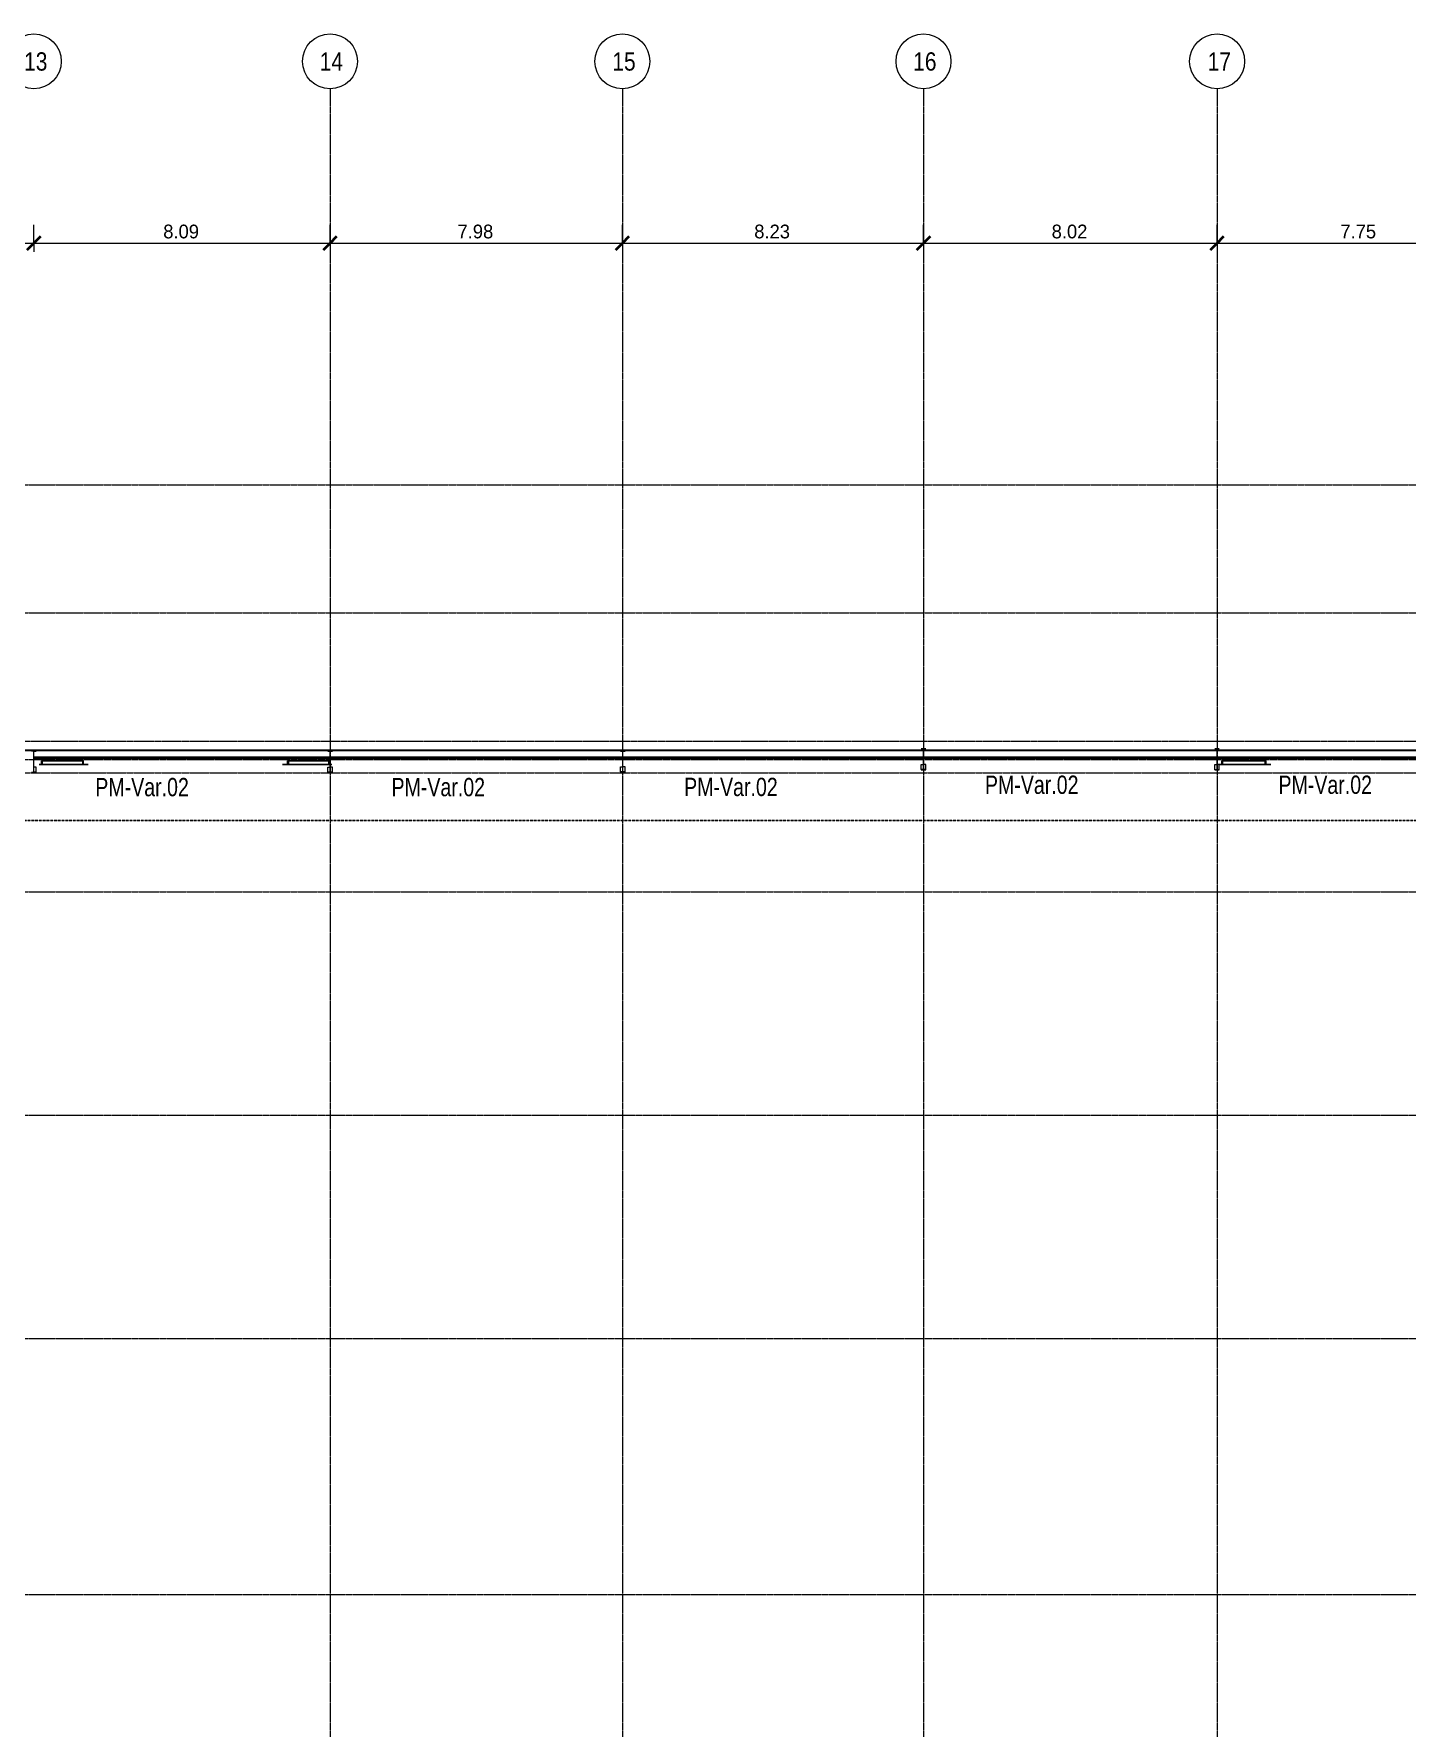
# Model space of a CAD drawing. Header units: centimetres. Extents: x -14155 to 6577, y -1225 to 8033.
# Drawn here: x -7354 to -3603, y 3404 to 8033 of the extents above; entities that cross this region are included whole.
import ezdxf

# ---------------------------------------------------------------- set-up
doc = ezdxf.new("R2010")
doc.units = ezdxf.units.CM
doc.linetypes.add('_Overhead', pattern=[0.47625, 0.3175, -0.15875])
doc.linetypes.add('Grid Line', pattern=[2.2225, 1.27, -0.3175, 0.3175, -0.3175])
for name, color, linetype, lineweight in [('A-ANNO-DIMS', 7, 'Continuous', 9), ('A-ANNO-DIMS-250', 7, 'Continuous', 9), ('A-FLOR', 7, 'Continuous', 9), ('S-BEAM', 7, 'Continuous', 9), ('S-COLS', 7, 'Continuous', 9), ('S-COLS-IDEN', 7, 'Continuous', 9), ('S-GRID', 7, 'Continuous', 9), ('S-GRID-IDEN', 7, 'Continuous', 9)]:
    doc.layers.add(name, color=color, linetype=linetype, lineweight=lineweight)
doc.styles.add('Century Gothic', font='GOTHIC.TTF', dxfattribs={"height": 37.5})
doc.styles.add('Century Gothic_1', font='GOTHIC.TTF', dxfattribs={"width": 0.8, "height": 50})
doc.styles.add('Saira Condensed', font='SairaCondensed-Regular.ttf', dxfattribs={"height": 50})
doc.dimstyles.new('FCA_N_Cotas_E100', dxfattribs={"dimscale": 30.48, "dimtxt": 39.15631, "dimasz": 1.230315, "dimexe": 1.64042, "dimexo": 1.64042, "dimgap": 0.082021, "dimtad": 1, "dimlfac": 0.01, "dimrnd": 0.01, "dimzin": 0, "dimdsep": 46, "dimtxsty": 'Century Gothic', "dimblk1": 'OBLIQUE', "dimblk2": 'OBLIQUE', "dimsah": 1, "dimcen": 0.09, "dimdle": 1.64042, "dimadec": 3, "dimazin": 2, "dimtfac": 1, "dimtdec": 4, "dimtix": 1, "dimtmove": 0, "dimatfit": 3, "dimfxl": 1, "dimtvp": 1, "dimtolj": 1, "dimtzin": 0, "dimarcsym": 2})

# ---------------------------------------------------------------- blocks, each defined once
blk = doc.blocks.new('RVR_Tensor angular doble L - d_25 mm-1744881-N01 - Planta')
at = {"layer": 'S-BEAM', "color": 253, "true_color": 0xaaaaaa}
for p, q in [((-4.7, -4.5), (-4.7, 5)), ((-4.7, 5), (-4.3, 5)), ((107, 5), (-4.7, 5)), ((-4.3, 5), (-4.3, -5)), ((107.7, 5), (-4.3, 5)), ((-3.6, -5), (-3.6, 5)), ((-3.6, 5), (-3.2, 5)), ((-3.6, 5), (107.7, 5)), ((-3.2, 5), (-3.2, -4.5)), ((-3.2, 5), (107.7, 5)), ((107.7, 5), (107, 5)), ((107, 5), (107, -4.5)), ((107.7, -5), (107.7, 5)), ((107.7, 5), (109.8, 5)), ((107.7, 5), (109.1, 5)), ((109.8, 5), (109.1, 5)), ((109.1, 5), (109.1, -5)), ((109.8, -4.5), (109.8, 5)), ((-11.5, -5), (-11.5, -4.5)), ((-11.5, -4.5), (-4.7, -4.5)), ((93.8, -4.5), (-11.5, -4.5)), ((-4.3, -5), (-11.5, -5)), ((93.8, -5), (-11.5, -5)), ((107, -4.5), (-4.7, -4.5)), ((-4.3, -5), (107.7, -5)), ((3.6, -5), (-3.6, -5)), ((109.1, -5), (-3.6, -5)), ((-3.2, -4.5), (3.6, -4.5)), ((-3.2, -4.5), (107.7, -4.5)), ((3.6, -4.5), (3.6, -5)), ((3.6, -4.5), (107.7, -4.5)), ((3.6, -5), (123, -5)), ((107, -4.5), (93.8, -4.5)), ((93.8, -4.5), (93.8, -5)), ((93.8, -5), (107.7, -5)), ((107.7, -4.5), (123, -4.5)), ((107.7, -4.5), (109.8, -4.5)), ((109.1, -5), (123, -5)), ((123, -4.5), (109.8, -4.5)), ((123, -5), (123, -4.5))]:
    blk.add_line(p, q, dxfattribs=at)
blk = doc.blocks.new('RVR_Tensor angular doble L - d_25 mm-V23-N01 - Planta')
at = {"layer": 'S-BEAM', "color": 253, "true_color": 0xaaaaaa}
for p, q in [((-11.5, 5), (-11.5, 4.5)), ((-7, 5), (-11.5, 5)), ((-7, 5), (-11.5, 5)), ((-11.5, 4.5), (-7, 4.5)), ((-7, 4.5), (-11.5, 4.5)), ((-4.3, 5), (-6.3, 5)), ((93.8, 5), (-6.3, 5)), ((-6.3, 4.5), (-4.7, 4.5)), ((93.8, 4.5), (-6.3, 4.5)), ((-4.7, 4.5), (-4.7, -5)), ((107, 4.5), (-4.7, 4.5)), ((-4.3, -5), (-4.3, 5)), ((-4.3, 5), (107.7, 5)), ((3.6, 5), (-3.6, 5)), ((-3.6, 5), (-3.6, -5)), ((109.1, 5), (-3.6, 5)), ((-3.2, 4.5), (3.6, 4.5)), ((-3.2, -5), (-3.2, 4.5)), ((-3.2, 4.5), (107.7, 4.5)), ((3.6, 4.5), (3.6, 5)), ((3.6, 5), (123, 5)), ((3.6, 4.5), (107.7, 4.5)), ((93.8, 4.5), (93.8, 5)), ((93.8, 5), (107.7, 5)), ((107, 4.5), (93.8, 4.5)), ((107, -5), (107, 4.5)), ((107.7, 5), (107.7, -5)), ((107.7, 4.5), (123, 4.5)), ((107.7, 4.5), (109.8, 4.5)), ((109.1, -5), (109.1, 5)), ((109.1, 5), (123, 5)), ((109.8, 4.5), (109.8, -5)), ((123, 4.5), (109.8, 4.5)), ((123, 5), (123, 4.5)), ((-4.7, -5), (-4.3, -5)), ((107, -5), (-4.7, -5)), ((107.7, -5), (-4.3, -5)), ((-3.6, -5), (-3.2, -5)), ((-3.6, -5), (107.7, -5)), ((-3.2, -5), (107.7, -5)), ((107.7, -5), (107, -5)), ((107.7, -5), (109.8, -5)), ((107.7, -5), (109.1, -5)), ((109.8, -5), (109.1, -5))]:
    blk.add_line(p, q, dxfattribs=at)
blk = doc.blocks.new('RVR_Tensor angular doble L - d_25 mm-1744883-N01 - Planta')
at = {"layer": 'S-BEAM', "color": 253, "true_color": 0xaaaaaa}
for p, q in [((-4.6, -4.5), (-4.6, 5)), ((-4.6, 5), (-4.2, 5)), ((112.9, 5), (-4.6, 5)), ((-4.2, 5), (-4.2, -5)), ((113.6, 5), (-4.2, 5)), ((-3.5, -5), (-3.5, 5)), ((-3.5, 5), (-3.2, 5)), ((-3.5, 5), (113.6, 5)), ((-3.2, 5), (-3.2, -4.5)), ((-3.2, 5), (113.6, 5)), ((113.6, 5), (112.9, 5)), ((112.9, 5), (112.9, -4.5)), ((113.6, -5), (113.6, 5)), ((113.6, 5), (115.8, 5)), ((113.6, 5), (115, 5)), ((115.8, 5), (115, 5)), ((115, 5), (115, -5)), ((115.8, -4.5), (115.8, 5)), ((-11.2, -5), (-11.2, -4.5)), ((-11.2, -4.5), (-4.6, -4.5)), ((99.3, -4.5), (-11.2, -4.5)), ((-4.2, -5), (-11.2, -5)), ((99.3, -5), (-11.2, -5)), ((112.9, -4.5), (-4.6, -4.5)), ((-4.2, -5), (113.6, -5)), ((3.5, -5), (-3.5, -5)), ((115, -5), (-3.5, -5)), ((-3.2, -4.5), (3.5, -4.5)), ((-3.2, -4.5), (113.6, -4.5)), ((3.5, -4.5), (3.5, -5)), ((3.5, -4.5), (113.6, -4.5)), ((3.5, -5), (129.3, -5)), ((112.9, -4.5), (99.3, -4.5)), ((99.3, -4.5), (99.3, -5)), ((99.3, -5), (113.6, -5)), ((113.6, -4.5), (129.3, -4.5)), ((113.6, -4.5), (115.8, -4.5)), ((115, -5), (129.3, -5)), ((129.3, -4.5), (115.8, -4.5)), ((129.3, -5), (129.3, -4.5))]:
    blk.add_line(p, q, dxfattribs=at)
blk = doc.blocks.new('Costanera Perfil Z - Parametrizado - h_22cm-1746684-N01 - Planta')
at = {"layer": 'S-BEAM', "color": 253, "true_color": 0xaaaaaa}
for p, q in [((-10.7, 88.6), (-10.7, -686)), ((-10.7, 88.6), (-10.7, -686)), ((-10.4, 88.6), (-10.4, -686)), ((-10.4, 88.6), (-10.4, -686)), ((-8.8, 88.6), (-8.8, -685.9)), ((-8.8, 88.6), (-8.8, -685.9)), ((8.8, 88.6), (8.8, -685.9)), ((8.8, 88.6), (8.8, -685.9)), ((10.4, 88.6), (10.4, -685.9)), ((10.4, 88.6), (10.4, -685.9)), ((10.7, -685.9), (10.7, 88.6)), ((10.7, 88.6), (10.7, -685.9)), ((-10.7, -686.6), (-10.7, -1487.7)), ((-10.7, -686.6), (-10.7, -1487.7)), ((-10.4, -686.6), (-10.4, -1487.7)), ((-10.4, -686.6), (-10.4, -1487.7)), ((-8.8, -686.6), (-8.8, -1487.7)), ((-8.8, -686.6), (-8.8, -1487.7)), ((8.8, -686.6), (8.8, -1487.7)), ((8.8, -686.6), (8.8, -1487.7)), ((10.4, -686.6), (10.4, -1487.7)), ((10.4, -686.6), (10.4, -1487.7)), ((10.7, -1487.7), (10.7, -686.6)), ((10.7, -686.6), (10.7, -1487.7)), ((-10.7, -1488.4), (-10.7, -5557.2)), ((-10.7, -1488.4), (-10.7, -5557.2)), ((-10.4, -1488.4), (-10.4, -5557.2)), ((-10.4, -1488.4), (-10.4, -5557.2)), ((-8.8, -1488.4), (-8.8, -5557.2)), ((-8.8, -1488.4), (-8.8, -5557.2)), ((8.8, -1488.4), (8.8, -2309.2)), ((8.8, -1488.4), (8.8, -2309.2)), ((10.4, -1488.4), (10.4, -2309.2)), ((10.4, -1488.4), (10.4, -2309.2)), ((10.7, -2309.2), (10.7, -1488.4)), ((10.7, -1488.4), (10.7, -2309.2)), ((8.8, -2309.9), (8.8, -3108.6)), ((8.8, -2309.9), (8.8, -3108.6)), ((10.4, -2309.9), (10.4, -3108.6)), ((10.4, -2309.9), (10.4, -3108.6)), ((10.7, -3108.6), (10.7, -2309.9)), ((10.7, -2309.9), (10.7, -3108.6)), ((8.8, -3109.3), (8.8, -3917.7)), ((8.8, -3109.3), (8.8, -3917.7)), ((10.4, -3109.3), (10.4, -3917.7)), ((10.4, -3109.3), (10.4, -3917.7)), ((10.7, -3917.7), (10.7, -3109.3)), ((10.7, -3109.3), (10.7, -3917.7))]:
    blk.add_line(p, q, dxfattribs=at)
blk = doc.blocks.new('Grid - 3mm-1819951-N01 - Planta')
at = {"layer": 'S-GRID-IDEN', "color": 253, "true_color": 0xaaaaaa}
blk.add_circle((0, 0), 0.3, dxfattribs=at)
blk = doc.blocks.new('DIMBLOCK26-N01 - Planta')
at = {"layer": 'A-ANNO-DIMS-250'}
for p, q in [((-8171.6, 7460.9), (-8171.6, 7510.9)), ((-7354, 7460.9), (-7354, 7510.9)), ((-8171.6, 7460.9), (-7354, 7460.9)), ((-8171.6, 7460.9), (-8171.6, 7437.4)), ((-7354, 7460.9), (-7354, 7437.4))]:
    blk.add_line(p, q, dxfattribs=at)
at = {"layer": 'A-ANNO-DIMS-250', "lineweight": 35}
for p, q in [((-8171.6, 7460.9), (-8190.3, 7442.1)), ((-8171.6, 7460.9), (-8152.8, 7479.6)), ((-7354, 7460.9), (-7372.8, 7442.1)), ((-7354, 7460.9), (-7335.3, 7479.6))]:
    blk.add_line(p, q, dxfattribs=at)
at = {"layer": 'A-ANNO-DIMS-250', "color": 0, "insert": (-7813.8, 7511.4), "char_height": 37.5, "width": 122.317, "attachment_point": 1, "line_spacing_factor": 0.984502, "style": 'Century Gothic'}
blk.add_mtext('8.18', dxfattribs=at)
blk = doc.blocks.new('_Oblique')
at = {"color": 0, "linetype": 'ByBlock', "lineweight": -2}
blk.add_line((-0.5, -0.5), (0.5, 0.5), dxfattribs=at)
blk = doc.blocks.new('DIMBLOCK27-N01 - Planta')
at = {"layer": 'A-ANNO-DIMS-250'}
for p, q in [((-7354, 7460.9), (-7354, 7510.9)), ((-6545, 7460.9), (-6545, 7510.9)), ((-7354, 7460.9), (-6545, 7460.9)), ((-7354, 7460.9), (-7354, 7437.4)), ((-6545, 7460.9), (-6545, 7437.4))]:
    blk.add_line(p, q, dxfattribs=at)
at = {"layer": 'A-ANNO-DIMS-250', "lineweight": 35}
for p, q in [((-7354, 7460.9), (-7372.8, 7442.1)), ((-7354, 7460.9), (-7335.3, 7479.6)), ((-6545, 7460.9), (-6563.7, 7442.1)), ((-6545, 7460.9), (-6526.2, 7479.6))]:
    blk.add_line(p, q, dxfattribs=at)
at = {"layer": 'A-ANNO-DIMS-250', "color": 0, "insert": (-7000.5, 7511.4), "char_height": 37.5, "width": 122.317, "attachment_point": 1, "line_spacing_factor": 0.984502, "style": 'Century Gothic'}
blk.add_mtext('8.09', dxfattribs=at)
blk = doc.blocks.new('DIMBLOCK28-N01 - Planta')
at = {"layer": 'A-ANNO-DIMS-250'}
for p, q in [((-6545, 7460.9), (-6545, 7510.9)), ((-5746.5, 7460.9), (-5746.5, 7510.9)), ((-6545, 7460.9), (-5746.5, 7460.9)), ((-6545, 7460.9), (-6545, 7437.4)), ((-5746.5, 7460.9), (-5746.5, 7437.4))]:
    blk.add_line(p, q, dxfattribs=at)
at = {"layer": 'A-ANNO-DIMS-250', "lineweight": 35}
for p, q in [((-6545, 7460.9), (-6563.7, 7442.1)), ((-6545, 7460.9), (-6526.2, 7479.6)), ((-5746.5, 7460.9), (-5765.3, 7442.1)), ((-5746.5, 7460.9), (-5727.8, 7479.6))]:
    blk.add_line(p, q, dxfattribs=at)
at = {"layer": 'A-ANNO-DIMS-250', "color": 0, "insert": (-6196.7, 7511.4), "char_height": 37.5, "width": 122.317, "attachment_point": 1, "line_spacing_factor": 0.984502, "style": 'Century Gothic'}
blk.add_mtext('7.98', dxfattribs=at)
blk = doc.blocks.new('DIMBLOCK29-N01 - Planta')
at = {"layer": 'A-ANNO-DIMS-250'}
for p, q in [((-5746.5, 7460.9), (-5746.5, 7510.9)), ((-4923.9, 7460.9), (-4923.9, 7510.9)), ((-5746.5, 7460.9), (-4923.9, 7460.9)), ((-5746.5, 7460.9), (-5746.5, 7437.4)), ((-4923.9, 7460.9), (-4923.9, 7437.4))]:
    blk.add_line(p, q, dxfattribs=at)
at = {"layer": 'A-ANNO-DIMS-250', "lineweight": 35}
for p, q in [((-5746.5, 7460.9), (-5765.3, 7442.1)), ((-5746.5, 7460.9), (-5727.8, 7479.6)), ((-4923.9, 7460.9), (-4942.6, 7442.1)), ((-4923.9, 7460.9), (-4905.1, 7479.6))]:
    blk.add_line(p, q, dxfattribs=at)
at = {"layer": 'A-ANNO-DIMS-250', "color": 0, "insert": (-5386.2, 7511.4), "char_height": 37.5, "width": 122.317, "attachment_point": 1, "line_spacing_factor": 0.984502, "style": 'Century Gothic'}
blk.add_mtext('8.23', dxfattribs=at)
blk = doc.blocks.new('DIMBLOCK30-N01 - Planta')
at = {"layer": 'A-ANNO-DIMS-250'}
for p, q in [((-4923.9, 7460.9), (-4923.9, 7510.9)), ((-4122, 7460.9), (-4122, 7510.9)), ((-4923.9, 7460.9), (-4122, 7460.9)), ((-4923.9, 7460.9), (-4923.9, 7437.4)), ((-4122, 7460.9), (-4122, 7437.4))]:
    blk.add_line(p, q, dxfattribs=at)
at = {"layer": 'A-ANNO-DIMS-250', "lineweight": 35}
for p, q in [((-4923.9, 7460.9), (-4942.6, 7442.1)), ((-4923.9, 7460.9), (-4905.1, 7479.6)), ((-4122, 7460.9), (-4140.7, 7442.1)), ((-4122, 7460.9), (-4103.2, 7479.6))]:
    blk.add_line(p, q, dxfattribs=at)
at = {"layer": 'A-ANNO-DIMS-250', "color": 0, "insert": (-4573.9, 7511.4), "char_height": 37.5, "width": 122.317, "attachment_point": 1, "line_spacing_factor": 0.984502, "style": 'Century Gothic'}
blk.add_mtext('8.02', dxfattribs=at)
blk = doc.blocks.new('DIMBLOCK31-N01 - Planta')
at = {"layer": 'A-ANNO-DIMS-250'}
for p, q in [((-4122, 7460.9), (-4122, 7510.9)), ((-3346.7, 7460.9), (-3346.7, 7510.9)), ((-4122, 7460.9), (-3346.7, 7460.9)), ((-4122, 7460.9), (-4122, 7437.4)), ((-3346.7, 7460.9), (-3346.7, 7437.4))]:
    blk.add_line(p, q, dxfattribs=at)
at = {"layer": 'A-ANNO-DIMS-250', "lineweight": 35}
for p, q in [((-4122, 7460.9), (-4140.7, 7442.1)), ((-4122, 7460.9), (-4103.2, 7479.6)), ((-3346.7, 7460.9), (-3365.5, 7442.1)), ((-3346.7, 7460.9), (-3328, 7479.6))]:
    blk.add_line(p, q, dxfattribs=at)
at = {"layer": 'A-ANNO-DIMS-250', "color": 0, "insert": (-3785.3, 7511.4), "char_height": 37.5, "width": 122.317, "attachment_point": 1, "line_spacing_factor": 0.984502, "style": 'Century Gothic'}
blk.add_mtext('7.75', dxfattribs=at)

msp = doc.modelspace()

# ---------------------------------------------------------------- linework, layer by layer
at = {"layer": 'A-FLOR', "color": 8, "linetype": '_Overhead', "true_color": 0x808080}
for p, q in [((-8969.926, 5883.732), (-1720.606, 5883.732)), ((-1720.606, 5883.732), (-8969.926, 5883.732))]:
    msp.add_line(p, q, dxfattribs=at)
at = {"layer": 'S-COLS'}
for p, q in [((-7347.7, 6073.135), (-7360.2, 6073.135)), ((-7353.595, 6015.812), (-7353.595, 6072.553)), ((-7353.595, 6072.553), (-7347.7, 6072.553)), ((-7347.7, 6072.553), (-7347.7, 6073.135)), ((-6538.63, 6073.135), (-6551.13, 6073.135)), ((-6551.13, 6073.135), (-6551.13, 6072.553)), ((-6551.13, 6072.553), (-6545.235, 6072.553)), ((-6545.235, 6072.553), (-6545.235, 6015.812)), ((-6544.525, 6015.812), (-6544.525, 6072.553)), ((-6544.525, 6072.553), (-6538.63, 6072.553)), ((-6538.63, 6072.553), (-6538.63, 6073.135)), ((-5739.232, 6073.635), (-5751.732, 6073.635)), ((-5751.732, 6073.635), (-5751.732, 6073.053)), ((-5751.732, 6073.053), (-5745.837, 6073.053)), ((-5745.837, 6073.053), (-5745.837, 6016.259)), ((-5745.127, 6016.259), (-5745.127, 6073.053)), ((-5745.127, 6073.053), (-5739.232, 6073.053)), ((-5739.232, 6073.053), (-5739.232, 6073.635)), ((-4917.696, 6079.635), (-4930.196, 6079.635)), ((-4930.196, 6079.635), (-4930.196, 6079.053)), ((-4930.196, 6079.053), (-4924.301, 6079.053)), ((-4924.301, 6079.053), (-4924.301, 6022.499)), ((-4923.591, 6022.499), (-4923.591, 6079.053)), ((-4923.591, 6079.053), (-4917.696, 6079.053)), ((-4917.696, 6079.053), (-4917.696, 6079.635)), ((-4115.937, 6079.635), (-4128.437, 6079.635)), ((-4128.437, 6079.635), (-4128.437, 6079.053)), ((-4128.437, 6079.053), (-4122.542, 6079.053)), ((-4122.542, 6079.053), (-4122.542, 6022.259)), ((-4121.832, 6022.259), (-4121.832, 6079.053)), ((-4121.832, 6079.053), (-4115.937, 6079.053)), ((-4115.937, 6079.053), (-4115.937, 6079.635)), ((-7347.7, 6029.457), (-7353.595, 6029.457)), ((-7347.7, 6015.812), (-7347.7, 6029.457)), ((-6551.13, 6015.812), (-6551.13, 6029.457)), ((-6551.13, 6029.457), (-6545.235, 6029.457)), ((-6538.63, 6029.457), (-6544.525, 6029.457)), ((-6538.63, 6015.812), (-6538.63, 6029.457)), ((-5751.732, 6016.259), (-5751.732, 6029.957)), ((-5751.732, 6029.957), (-5745.837, 6029.957)), ((-5739.232, 6029.957), (-5745.127, 6029.957)), ((-5739.232, 6016.259), (-5739.232, 6029.957)), ((-4930.196, 6022.499), (-4930.196, 6035.957)), ((-4930.196, 6035.957), (-4924.301, 6035.957)), ((-4924.301, 6022.499), (-4930.196, 6022.499)), ((-4930.196, 6022.499), (-4930.196, 6021.917)), ((-4930.196, 6021.917), (-4917.696, 6021.917)), ((-4917.696, 6035.957), (-4923.591, 6035.957)), ((-4917.696, 6022.499), (-4923.591, 6022.499)), ((-4917.696, 6022.499), (-4917.696, 6035.957)), ((-4917.696, 6021.917), (-4917.696, 6022.499)), ((-4128.437, 6022.259), (-4128.437, 6035.957)), ((-4128.437, 6035.957), (-4122.542, 6035.957)), ((-4122.542, 6022.259), (-4128.437, 6022.259)), ((-4128.437, 6022.259), (-4128.437, 6021.676)), ((-4128.437, 6021.676), (-4115.937, 6021.676)), ((-4115.937, 6035.957), (-4121.832, 6035.957)), ((-4115.937, 6022.259), (-4121.832, 6022.259)), ((-4115.937, 6022.259), (-4115.937, 6035.957)), ((-4115.937, 6021.676), (-4115.937, 6022.259)), ((-7360.2, 6015.23), (-7347.7, 6015.23)), ((-7347.7, 6015.812), (-7353.595, 6015.812)), ((-7347.7, 6015.23), (-7347.7, 6015.812)), ((-6545.235, 6015.812), (-6551.13, 6015.812)), ((-6551.13, 6015.812), (-6551.13, 6015.23)), ((-6551.13, 6015.23), (-6538.63, 6015.23)), ((-6538.63, 6015.812), (-6544.525, 6015.812)), ((-6538.63, 6015.23), (-6538.63, 6015.812)), ((-5745.837, 6016.259), (-5751.732, 6016.259)), ((-5751.732, 6016.259), (-5751.732, 6015.676)), ((-5751.732, 6015.676), (-5739.232, 6015.676)), ((-5739.232, 6016.259), (-5745.127, 6016.259)), ((-5739.232, 6015.676), (-5739.232, 6016.259))]:
    msp.add_line(p, q, dxfattribs=at)
at = {"layer": 'S-GRID', "color": 253, "linetype": 'Grid Line', "true_color": 0xaaaaaa}
for p, q in [((-6544.967, 7882.574), (-6544.967, -1075.311)), ((-5746.523, 7882.574), (-5746.523, -1075.311)), ((-4923.899, 7882.574), (-4923.899, -1075.311)), ((-4121.957, 7882.574), (-4121.957, -1075.311)), ((-14005.363, 6800.445), (2922.583, 6800.445)), ((-14005.363, 6450.445), (2922.583, 6450.445)), ((-13687.863, 6100.445), (2728.022, 6100.445)), ((-14005.363, 6050.445), (2922.583, 6050.445)), ((-13687.863, 6013.539), (2605.083, 6013.539)), ((-14005.363, 5688.539), (2922.583, 5688.539)), ((-14005.363, 5078.539), (2922.583, 5078.539)), ((-14005.363, 4468.259), (2922.583, 4468.259)), ((-14005.363, 3768.259), (2922.583, 3768.259))]:
    msp.add_line(p, q, dxfattribs=at)

# ---------------------------------------------------------------- block references
at = {"layer": 'S-BEAM', "color": 253, "true_color": 0xaaaaaa}
for name, p, rotation in [('Costanera Perfil Z - Parametrizado - h_22cm-1746684-N01 - Planta', (-3435.901, 6064.846), 269.9999999999994), ('RVR_Tensor angular doble L - d_25 mm-V23-N01 - Planta', (-6551.522, 6041.267), 180)]:
    msp.add_blockref(name, p, dxfattribs=dict(at, rotation=rotation))
for name, p in [('RVR_Tensor angular doble L - d_25 mm-1744881-N01 - Planta', (-7328.266, 6041.267)), ('RVR_Tensor angular doble L - d_25 mm-1744883-N01 - Planta', (-4104.187, 6041.267))]:
    msp.add_blockref(name, p, dxfattribs=at)
at = {"layer": 'S-GRID-IDEN', "color": 253, "true_color": 0xaaaaaa, "xscale": 249.9999999999999, "yscale": 249.9999999999999, "zscale": 249.9999999999999, "rotation": 180}
for p in [(-7354.036, 7957.574), (-6544.967, 7957.574), (-5746.523, 7957.574), (-4923.899, 7957.574), (-4121.957, 7957.574)]:
    msp.add_blockref('Grid - 3mm-1819951-N01 - Planta', p, dxfattribs=at)

# ---------------------------------------------------------------- texts
at = {"layer": 'S-COLS-IDEN', "char_height": 50, "width": 336.70875, "attachment_point": 1, "style": 'Century Gothic_1'}
for insert in [(-7186.188, 5999.649), (-6377.118, 5999.649), (-5577.72, 6000.149), (-4756.184, 6006.149), (-3954.425, 6006.149)]:
    msp.add_mtext('PM-Var.02', dxfattribs=dict(at, insert=insert))
at = {"layer": 'S-GRID-IDEN', "color": 253, "true_color": 0xaaaaaa, "char_height": 50, "attachment_point": 1, "style": 'Saira Condensed'}
for s, insert, width in [('13', (-7380.602, 7982.204), 62.13078), ('14', (-6573.157, 7982.204), 66.13922), ('15', (-5773.839, 7982.204), 64.135), ('16', (-4952.09, 7982.204), 66.13922), ('17', (-4147.647, 7982.204), 60.12656)]:
    msp.add_mtext(s, dxfattribs=dict(at, insert=insert, width=width))

# ---------------------------------------------------------------- dimensions: what is measured, and where the dimension line sits
at = {"layer": 'A-ANNO-DIMS'}
for base, p1, p2, override, picture, middle in [((-7354.036, 7460.861), (-8171.576, 7487.378), (-7354.036, 7487.378), {"dimpost": '<>', "dimfxl": 817.540027}, 'DIMBLOCK26-N01 - Planta', (-7762.806, 7483.054)), ((-6544.967, 7460.861), (-7354.036, 7487.378), (-6544.967, 7487.378), {"dimpost": '<>', "dimfxl": 809.069725}, 'DIMBLOCK27-N01 - Planta', (-6949.501, 7483.054)), ((-5746.523, 7460.861), (-6544.967, 7487.378), (-5746.523, 7487.378), {"dimpost": '<>', "dimfxl": 798.443268}, 'DIMBLOCK28-N01 - Planta', (-6145.745, 7483.054)), ((-4923.899, 7460.861), (-5746.523, 7487.378), (-4923.899, 7487.378), {"dimpost": '<>', "dimfxl": 822.62424}, 'DIMBLOCK29-N01 - Planta', (-5335.211, 7483.054)), ((-4121.957, 7460.861), (-4923.899, 7487.378), (-4121.957, 7487.378), {"dimpost": '<>', "dimfxl": 801.942363}, 'DIMBLOCK30-N01 - Planta', (-4522.928, 7483.054)), ((-3346.721, 7460.861), (-4121.957, 7487.378), (-3346.721, 7487.378), {"dimpost": '<>', "dimfxl": 775.23579}, 'DIMBLOCK31-N01 - Planta', (-3734.339, 7482.583))]:
    dim = msp.add_linear_dim(base=base, p1=p1, p2=p2, dimstyle='FCA_N_Cotas_E100', override=override, dxfattribs=at)
    dim.commit()
    dim.dimension.update_dxf_attribs({"geometry": picture, "text_midpoint": middle})

doc.saveas('drawing.dxf')
